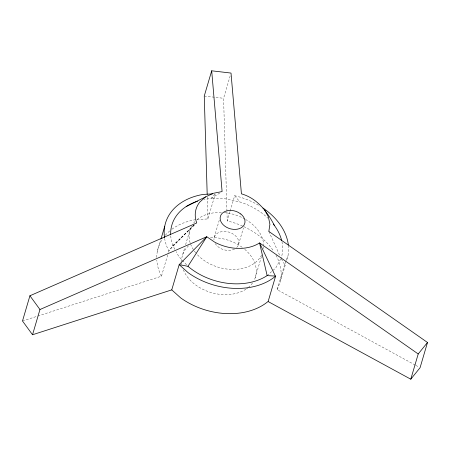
<?xml version="1.0" encoding="UTF-8"?>
<svg xmlns="http://www.w3.org/2000/svg" width="450" height="450" viewBox="0 0 450 450"><rect width="100%" height="100%" fill="white"/><g stroke="black" fill="none" stroke-linecap="round" stroke-linejoin="round"><path stroke-width="0.34" stroke-dasharray="2.25 1.69" d="M157.326 251.426L160.841 239.473M37.862 316.041L161.443 276.204L167.692 254.959M168.474 252.304L168.868 250.976L172.907 245.666L194.164 224.769M226.946 211.146L223.583 98.302L230.422 75.06M182.683 254.638L184.838 247.337M185.619 244.676L190.114 229.41M196.954 219.594L207.922 218.931L215.156 194.361M214.189 237.426L219.409 219.69M242.589 226.074A63.444 45.872 16.4 0 0 227.548 221.001L227.239 220.956L229.972 211.657M230.169 210.994L234.664 195.727L234.973 195.767A63.444 45.872 16.4 0 1 260.027 206.111M238.579 244.44L243.411 228.015M255.229 277.689L261.484 256.444M415.147 365.017L277.194 289.688L284.619 264.454L288.017 255.673A63.444 45.872 16.4 0 0 288.411 245.537M277.194 289.688L280.592 280.901L285.868 262.974M286.65 260.319L288.017 255.673M280.738 258.969L275.782 267.907L267.654 275.158M214.909 194.186L210.954 198.574A57.099 41.282 16.4 0 0 204.075 199.536M194.186 224.82L168.716 250.751A63.444 45.872 16.4 0 1 164.627 238.388M174.87 249.283L172.907 245.666L195.216 224.409M219.752 193.044L210.954 198.574L225.405 198.838L239.94 201.977A57.099 41.282 16.4 0 1 267.919 218.166M22.5 320.991L37.198 316.254M204.261 96.03L223.583 98.302M415.761 365.355L418.843 367.037M186.587 264.842L178.802 256.511L176.181 251.691M234.664 195.727L239.94 201.977M161.443 276.204L161.286 275.979A63.444 45.872 16.4 0 1 156.814 260.19M281.396 258.93L284.619 264.454M268.841 231.435L279.934 255.87M226.969 211.843L227.239 220.956M207.276 197.156L207.922 218.931M172.907 245.666A57.099 41.282 16.4 0 1 170.696 235.153M281.942 241.763A57.099 41.282 16.4 0 1 281.07 258.379M156.735 257.445A63.444 45.872 16.4 0 1 162.754 238.534M165.308 235.26A63.444 45.872 16.4 0 1 169.881 230.816M171.939 229.213A63.444 45.872 16.4 0 1 195.581 219.679M243.849 226.648A63.444 45.872 16.4 0 1 273.651 251.207M276.03 255.201A63.444 45.872 16.4 0 1 280.592 280.901M244.761 249.351A38.07 27.523 16.4 0 1 253.924 280.704M252.518 282.977A38.07 27.523 16.4 0 1 248.816 287.027M248.271 287.483A38.07 27.523 16.4 0 1 246.549 288.776M245.947 289.181A38.07 27.523 16.4 0 1 183.352 269.831M181.879 264.471A38.07 27.523 16.4 0 1 181.71 263.115M181.631 261.776A38.07 27.523 16.4 0 1 188.572 245.773M210.504 237.696A38.07 27.523 16.4 0 1 242.679 247.68M261.653 254.88A38.07 27.523 16.4 0 1 231.817 269.426A38.07 27.523 16.4 0 1 196.138 253.316M195.699 252.799A38.07 27.523 16.4 0 1 190.547 243.99M190.091 242.646A38.07 27.523 16.4 0 1 191.419 226.395M193.641 223.054A38.07 27.523 16.4 0 1 194.996 221.518M197.072 219.617A38.07 27.523 16.4 0 1 221.372 212.456M224.162 212.625A38.07 27.523 16.4 0 1 244.322 218.734M245.526 219.414A38.07 27.523 16.4 0 1 263.711 245.317M263.711 246.645A38.07 27.523 16.4 0 1 263.548 248.631M236.7 247.551A12.69 9.174 16.4 0 0 234.63 235.041L231.941 233.308A12.69 9.174 16.4 0 0 213.964 239.833M234.546 249.092A12.69 9.174 16.4 0 1 215.196 243.529"/><path stroke-width="0.67" d="M274.523 225.658C267.345 211.748 257.181 198.292 241.425 193.838L231.013 73.069L211.691 70.802L222.103 191.565L213.182 193.326L205.583 196.892L199.828 202.028A38.07 27.523 16.4 0 0 196.734 222.964L29.925 295.762L22.5 320.991L32.535 334.755L171.754 289.879L179.179 264.651L206.769 236.722L214.633 242.111A38.07 27.523 16.4 0 0 259.56 242.927L418.213 353.97L410.788 379.198L268.037 301.511A63.444 45.872 16.4 0 1 180.703 297.911L171.754 289.879M32.535 334.755L39.96 309.521L206.769 236.722L187.959 266.31L179.179 264.651L188.128 272.678A63.444 45.872 16.4 0 0 275.462 276.283L259.56 242.927L267.142 275.614L275.619 276.103L268.194 301.331M161.038 238.809L164.751 226.192M211.691 70.802L204.261 96.03L207.191 194.349M264.476 209.621L268.408 216.855L269.899 224.297L268.841 231.435L427.5 342.478L420.075 367.706L410.788 379.198M418.213 353.97L427.5 342.478M186.182 206.561L205.583 196.892M212.608 193.866L203.006 194.451A63.444 45.872 16.4 0 0 164.526 237.701M29.925 295.762L39.96 309.521M262.952 208.007A63.444 45.872 16.4 0 1 288.332 244.851M267.142 275.614A57.099 41.282 16.4 0 1 187.959 266.31M170.674 234.506A57.099 41.282 16.4 0 1 197.578 201.206M273.352 224.117A57.099 41.282 16.4 0 1 281.638 240.441M240.823 214.014L238.129 212.287A12.69 9.174 16.4 0 0 220.129 217.991A12.69 9.174 16.4 0 0 237.532 229.151A12.69 9.174 16.4 0 0 240.823 214.014"/></g></svg>
